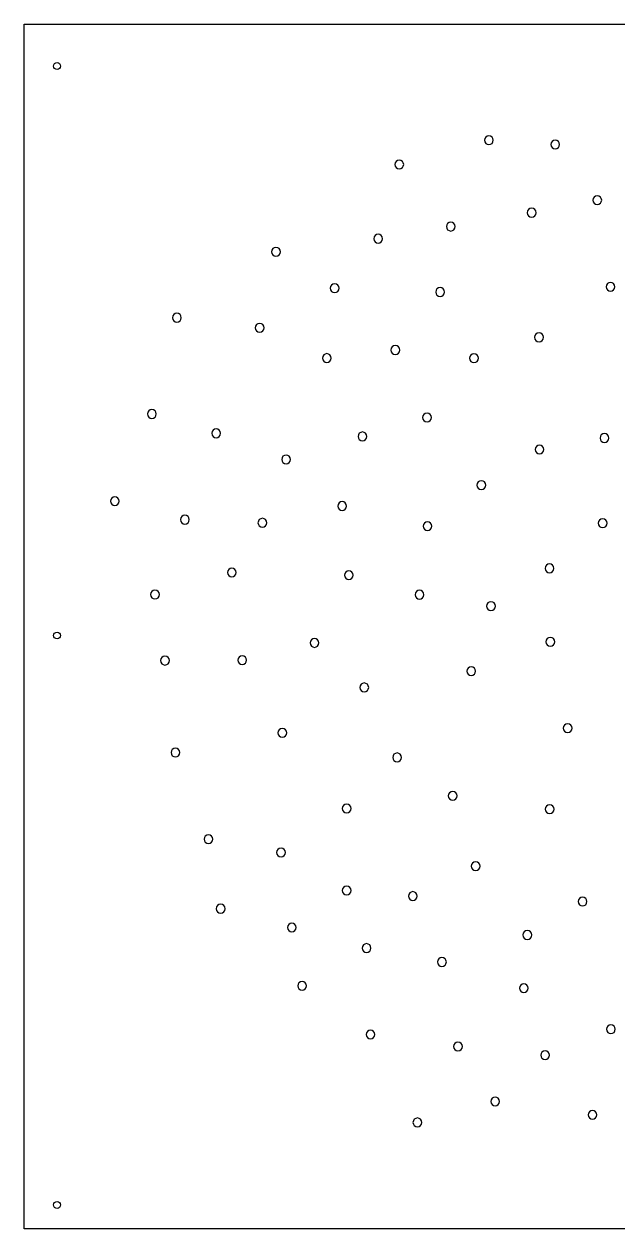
# Model space of a CAD drawing. Header units: millimetres. Extents: x -2422 to -1324, y 1673 to 2771.
# Drawn here: x -2422 to -1881, y 1673 to 2771 of the extents above; entities that cross this region are included whole.
import ezdxf

# ---------------------------------------------------------------- set-up
doc = ezdxf.new("R2010")
doc.units = ezdxf.units.MM
doc.header["$MEASUREMENT"] = 0
doc.layers.add('Make2D$visible$lines$EXPORTS', color=178, linetype='Continuous', true_color=0x000000)

msp = doc.modelspace()

# ---------------------------------------------------------------- linework, layer by layer
at = {"layer": 'Make2D$visible$lines$EXPORTS'}
msp.add_lwpolyline([(-2422, 1672.9), (-2422, 2771.1), (-1323.8, 2771.1), (-1323.8, 1672.9)], close=True, dxfattribs=at)
for centre in [(-2392, 2732.9, 952.1), (-2392, 2213.8, 952.1), (-2392, 1694.7, 952.1)]:
    msp.add_circle(centre, 3.12, dxfattribs=at)
for points in [[(-1998.3, 2669.2, 952.1), (-1996.1, 2669.2, 952.1), (-1994.3, 2667.4, 952.1), (-1994.3, 2665.2, 952.1), (-1994.3, 2663, 952.1), (-1996.1, 2661.2, 952.1), (-1998.3, 2661.2, 952.1), (-2000.5, 2661.2, 952.1), (-2002.3, 2663, 952.1), (-2002.3, 2665.2, 952.1), (-2002.3, 2667.4, 952.1), (-2000.5, 2669.2, 952.1), (-1998.3, 2669.2, 952.1)], [(-1937.8, 2665.3, 952.1), (-1935.6, 2665.3, 952.1), (-1933.8, 2663.5, 952.1), (-1933.8, 2661.3, 952.1), (-1933.8, 2659.1, 952.1), (-1935.6, 2657.3, 952.1), (-1937.8, 2657.3, 952.1), (-1940, 2657.3, 952.1), (-1941.8, 2659.1, 952.1), (-1941.8, 2661.3, 952.1), (-1941.8, 2663.5, 952.1), (-1940, 2665.3, 952.1), (-1937.8, 2665.3, 952.1)], [(-2080, 2647.1, 952.1), (-2077.8, 2647.1, 952.1), (-2076, 2645.3, 952.1), (-2076, 2643.1, 952.1), (-2076, 2640.9, 952.1), (-2077.8, 2639.1, 952.1), (-2080, 2639.1, 952.1), (-2082.2, 2639.1, 952.1), (-2084, 2640.9, 952.1), (-2084, 2643.1, 952.1), (-2084, 2645.3, 952.1), (-2082.2, 2647.1, 952.1), (-2080, 2647.1, 952.1)], [(-1899.5, 2614.6, 952.1), (-1897.3, 2614.6, 952.1), (-1895.5, 2612.8, 952.1), (-1895.5, 2610.6, 952.1), (-1895.5, 2608.3, 952.1), (-1897.3, 2606.6, 952.1), (-1899.5, 2606.6, 952.1), (-1901.7, 2606.6, 952.1), (-1903.5, 2608.3, 952.1), (-1903.5, 2610.6, 952.1), (-1903.5, 2612.8, 952.1), (-1901.7, 2614.6, 952.1), (-1899.5, 2614.6, 952.1)], [(-1959.3, 2603.2, 952.1), (-1957.1, 2603.2, 952.1), (-1955.3, 2601.4, 952.1), (-1955.3, 2599.2, 952.1), (-1955.3, 2597, 952.1), (-1957.1, 2595.2, 952.1), (-1959.3, 2595.2, 952.1), (-1961.5, 2595.2, 952.1), (-1963.3, 2597, 952.1), (-1963.3, 2599.2, 952.1), (-1963.3, 2601.4, 952.1), (-1961.5, 2603.2, 952.1), (-1959.3, 2603.2, 952.1)], [(-2033.1, 2590.5, 952.1), (-2030.9, 2590.5, 952.1), (-2029.1, 2588.7, 952.1), (-2029.1, 2586.5, 952.1), (-2029.1, 2584.3, 952.1), (-2030.9, 2582.5, 952.1), (-2033.1, 2582.5, 952.1), (-2035.3, 2582.5, 952.1), (-2037.1, 2584.3, 952.1), (-2037.1, 2586.5, 952.1), (-2037.1, 2588.7, 952.1), (-2035.3, 2590.5, 952.1), (-2033.1, 2590.5, 952.1)], [(-2099.2, 2579.5, 952.1), (-2097, 2579.5, 952.1), (-2095.2, 2577.7, 952.1), (-2095.2, 2575.5, 952.1), (-2095.2, 2573.3, 952.1), (-2097, 2571.5, 952.1), (-2099.2, 2571.5, 952.1), (-2101.4, 2571.5, 952.1), (-2103.2, 2573.3, 952.1), (-2103.2, 2575.5, 952.1), (-2103.2, 2577.7, 952.1), (-2101.4, 2579.5, 952.1), (-2099.2, 2579.5, 952.1)], [(-2192.4, 2567.6, 952.1), (-2190.2, 2567.6, 952.1), (-2188.4, 2565.8, 952.1), (-2188.4, 2563.6, 952.1), (-2188.4, 2561.3, 952.1), (-2190.2, 2559.6, 952.1), (-2192.4, 2559.6, 952.1), (-2194.6, 2559.6, 952.1), (-2196.4, 2561.3, 952.1), (-2196.4, 2563.6, 952.1), (-2196.4, 2565.8, 952.1), (-2194.6, 2567.6, 952.1), (-2192.4, 2567.6, 952.1)], [(-2138.9, 2534.3, 952.1), (-2136.7, 2534.3, 952.1), (-2134.9, 2532.5, 952.1), (-2134.9, 2530.3, 952.1), (-2134.9, 2528.1, 952.1), (-2136.7, 2526.3, 952.1), (-2138.9, 2526.3, 952.1), (-2141.1, 2526.3, 952.1), (-2142.9, 2528.1, 952.1), (-2142.9, 2530.3, 952.1), (-2142.9, 2532.5, 952.1), (-2141.1, 2534.3, 952.1), (-2138.9, 2534.3, 952.1)], [(-2042.8, 2530.9, 952.1), (-2040.6, 2530.9, 952.1), (-2038.8, 2529.1, 952.1), (-2038.8, 2526.9, 952.1), (-2038.8, 2524.7, 952.1), (-2040.6, 2522.9, 952.1), (-2042.8, 2522.9, 952.1), (-2045, 2522.9, 952.1), (-2046.8, 2524.7, 952.1), (-2046.8, 2526.9, 952.1), (-2046.8, 2529.1, 952.1), (-2045, 2530.9, 952.1), (-2042.8, 2530.9, 952.1)], [(-1887.4, 2535.7, 952.1), (-1885.2, 2535.7, 952.1), (-1883.4, 2533.9, 952.1), (-1883.4, 2531.7, 952.1), (-1883.4, 2529.4, 952.1), (-1885.2, 2527.7, 952.1), (-1887.4, 2527.7, 952.1), (-1889.7, 2527.7, 952.1), (-1891.4, 2529.4, 952.1), (-1891.4, 2531.7, 952.1), (-1891.4, 2533.9, 952.1), (-1889.7, 2535.7, 952.1), (-1887.4, 2535.7, 952.1)], [(-2282.7, 2507.5, 952.1), (-2280.5, 2507.5, 952.1), (-2278.7, 2505.7, 952.1), (-2278.7, 2503.5, 952.1), (-2278.7, 2501.3, 952.1), (-2280.5, 2499.5, 952.1), (-2282.7, 2499.5, 952.1), (-2284.9, 2499.5, 952.1), (-2286.7, 2501.3, 952.1), (-2286.7, 2503.5, 952.1), (-2286.7, 2505.7, 952.1), (-2284.9, 2507.5, 952.1), (-2282.7, 2507.5, 952.1)], [(-2207.3, 2498.3, 952.1), (-2205.1, 2498.3, 952.1), (-2203.3, 2496.5, 952.1), (-2203.3, 2494.3, 952.1), (-2203.3, 2492, 952.1), (-2205.1, 2490.3, 952.1), (-2207.3, 2490.3, 952.1), (-2209.6, 2490.3, 952.1), (-2211.3, 2492, 952.1), (-2211.3, 2494.3, 952.1), (-2211.3, 2496.5, 952.1), (-2209.6, 2498.3, 952.1), (-2207.3, 2498.3, 952.1)], [(-1952.6, 2489.6, 952.1), (-1950.4, 2489.6, 952.1), (-1948.6, 2487.8, 952.1), (-1948.6, 2485.6, 952.1), (-1948.6, 2483.4, 952.1), (-1950.4, 2481.6, 952.1), (-1952.6, 2481.6, 952.1), (-1954.8, 2481.6, 952.1), (-1956.6, 2483.4, 952.1), (-1956.6, 2485.6, 952.1), (-1956.6, 2487.8, 952.1), (-1954.8, 2489.6, 952.1), (-1952.6, 2489.6, 952.1)], [(-2083.6, 2478, 952.1), (-2081.4, 2478, 952.1), (-2079.6, 2476.2, 952.1), (-2079.6, 2474, 952.1), (-2079.6, 2471.7, 952.1), (-2081.4, 2470, 952.1), (-2083.6, 2470, 952.1), (-2085.8, 2470, 952.1), (-2087.6, 2471.7, 952.1), (-2087.6, 2474, 952.1), (-2087.6, 2476.2, 952.1), (-2085.8, 2478, 952.1), (-2083.6, 2478, 952.1)], [(-2146, 2470.7, 952.1), (-2143.8, 2470.7, 952.1), (-2142, 2468.9, 952.1), (-2142, 2466.7, 952.1), (-2142, 2464.4, 952.1), (-2143.8, 2462.7, 952.1), (-2146, 2462.7, 952.1), (-2148.2, 2462.7, 952.1), (-2150, 2464.4, 952.1), (-2150, 2466.7, 952.1), (-2150, 2468.9, 952.1), (-2148.2, 2470.7, 952.1), (-2146, 2470.7, 952.1)], [(-2011.9, 2470.5, 952.1), (-2009.7, 2470.5, 952.1), (-2007.9, 2468.7, 952.1), (-2007.9, 2466.5, 952.1), (-2007.9, 2464.3, 952.1), (-2009.7, 2462.5, 952.1), (-2011.9, 2462.5, 952.1), (-2014.1, 2462.5, 952.1), (-2015.9, 2464.3, 952.1), (-2015.9, 2466.5, 952.1), (-2015.9, 2468.7, 952.1), (-2014.1, 2470.5, 952.1), (-2011.9, 2470.5, 952.1)], [(-2305.5, 2419.7, 952.1), (-2303.3, 2419.7, 952.1), (-2301.5, 2417.9, 952.1), (-2301.5, 2415.7, 952.1), (-2301.5, 2413.5, 952.1), (-2303.3, 2411.7, 952.1), (-2305.5, 2411.7, 952.1), (-2307.7, 2411.7, 952.1), (-2309.5, 2413.5, 952.1), (-2309.5, 2415.7, 952.1), (-2309.5, 2417.9, 952.1), (-2307.7, 2419.7, 952.1), (-2305.5, 2419.7, 952.1)], [(-2054.7, 2416.5, 952.1), (-2052.5, 2416.5, 952.1), (-2050.7, 2414.7, 952.1), (-2050.7, 2412.5, 952.1), (-2050.7, 2410.3, 952.1), (-2052.5, 2408.5, 952.1), (-2054.7, 2408.5, 952.1), (-2056.9, 2408.5, 952.1), (-2058.7, 2410.3, 952.1), (-2058.7, 2412.5, 952.1), (-2058.7, 2414.7, 952.1), (-2056.9, 2416.5, 952.1), (-2054.7, 2416.5, 952.1)], [(-2246.9, 2402.1, 952.1), (-2244.7, 2402.1, 952.1), (-2242.9, 2400.3, 952.1), (-2242.9, 2398.1, 952.1), (-2242.9, 2395.9, 952.1), (-2244.7, 2394.1, 952.1), (-2246.9, 2394.1, 952.1), (-2249.1, 2394.1, 952.1), (-2250.9, 2395.9, 952.1), (-2250.9, 2398.1, 952.1), (-2250.9, 2400.3, 952.1), (-2249.1, 2402.1, 952.1), (-2246.9, 2402.1, 952.1)], [(-2113.6, 2399.3, 952.1), (-2111.4, 2399.3, 952.1), (-2109.6, 2397.5, 952.1), (-2109.6, 2395.3, 952.1), (-2109.6, 2393.1, 952.1), (-2111.4, 2391.3, 952.1), (-2113.6, 2391.3, 952.1), (-2115.8, 2391.3, 952.1), (-2117.6, 2393.1, 952.1), (-2117.6, 2395.3, 952.1), (-2117.6, 2397.5, 952.1), (-2115.8, 2399.3, 952.1), (-2113.6, 2399.3, 952.1)], [(-1893, 2397.8, 952.1), (-1890.7, 2397.8, 952.1), (-1889, 2396, 952.1), (-1889, 2393.8, 952.1), (-1889, 2391.6, 952.1), (-1890.7, 2389.8, 952.1), (-1893, 2389.8, 952.1), (-1895.2, 2389.8, 952.1), (-1897, 2391.6, 952.1), (-1897, 2393.8, 952.1), (-1897, 2396, 952.1), (-1895.2, 2397.8, 952.1), (-1893, 2397.8, 952.1)], [(-1952.2, 2387.3, 952.1), (-1950, 2387.3, 952.1), (-1948.2, 2385.5, 952.1), (-1948.2, 2383.3, 952.1), (-1948.2, 2381.1, 952.1), (-1950, 2379.3, 952.1), (-1952.2, 2379.3, 952.1), (-1954.4, 2379.3, 952.1), (-1956.2, 2381.1, 952.1), (-1956.2, 2383.3, 952.1), (-1956.2, 2385.5, 952.1), (-1954.4, 2387.3, 952.1), (-1952.2, 2387.3, 952.1)], [(-2183.2, 2378.3, 952.1), (-2181, 2378.3, 952.1), (-2179.2, 2376.5, 952.1), (-2179.2, 2374.3, 952.1), (-2179.2, 2372.1, 952.1), (-2181, 2370.3, 952.1), (-2183.2, 2370.3, 952.1), (-2185.4, 2370.3, 952.1), (-2187.2, 2372.1, 952.1), (-2187.2, 2374.3, 952.1), (-2187.2, 2376.5, 952.1), (-2185.4, 2378.3, 952.1), (-2183.2, 2378.3, 952.1)], [(-2005.2, 2354.9, 952.1), (-2003, 2354.9, 952.1), (-2001.2, 2353.1, 952.1), (-2001.2, 2350.9, 952.1), (-2001.2, 2348.7, 952.1), (-2003, 2346.9, 952.1), (-2005.2, 2346.9, 952.1), (-2007.5, 2346.9, 952.1), (-2009.2, 2348.7, 952.1), (-2009.2, 2350.9, 952.1), (-2009.2, 2353.1, 952.1), (-2007.5, 2354.9, 952.1), (-2005.2, 2354.9, 952.1)], [(-2339.3, 2340.2, 952.1), (-2337.1, 2340.2, 952.1), (-2335.3, 2338.4, 952.1), (-2335.3, 2336.2, 952.1), (-2335.3, 2334, 952.1), (-2337.1, 2332.2, 952.1), (-2339.3, 2332.2, 952.1), (-2341.5, 2332.2, 952.1), (-2343.3, 2334, 952.1), (-2343.3, 2336.2, 952.1), (-2343.3, 2338.4, 952.1), (-2341.5, 2340.2, 952.1), (-2339.3, 2340.2, 952.1)], [(-2132.1, 2335.8, 952.1), (-2129.9, 2335.8, 952.1), (-2128.1, 2334, 952.1), (-2128.1, 2331.8, 952.1), (-2128.1, 2329.6, 952.1), (-2129.9, 2327.8, 952.1), (-2132.1, 2327.8, 952.1), (-2134.3, 2327.8, 952.1), (-2136.1, 2329.6, 952.1), (-2136.1, 2331.8, 952.1), (-2136.1, 2334, 952.1), (-2134.3, 2335.8, 952.1), (-2132.1, 2335.8, 952.1)], [(-2275.4, 2323.4, 952.1), (-2273.2, 2323.4, 952.1), (-2271.4, 2321.6, 952.1), (-2271.4, 2319.4, 952.1), (-2271.4, 2317.2, 952.1), (-2273.2, 2315.4, 952.1), (-2275.4, 2315.4, 952.1), (-2277.6, 2315.4, 952.1), (-2279.4, 2317.2, 952.1), (-2279.4, 2319.4, 952.1), (-2279.4, 2321.6, 952.1), (-2277.6, 2323.4, 952.1), (-2275.4, 2323.4, 952.1)], [(-2204.8, 2320.6, 952.1), (-2202.6, 2320.6, 952.1), (-2200.8, 2318.8, 952.1), (-2200.8, 2316.6, 952.1), (-2200.8, 2314.4, 952.1), (-2202.6, 2312.6, 952.1), (-2204.8, 2312.6, 952.1), (-2207, 2312.6, 952.1), (-2208.8, 2314.4, 952.1), (-2208.8, 2316.6, 952.1), (-2208.8, 2318.8, 952.1), (-2207, 2320.6, 952.1), (-2204.8, 2320.6, 952.1)], [(-2054.3, 2317.5, 952.1), (-2052.1, 2317.5, 952.1), (-2050.3, 2315.7, 952.1), (-2050.3, 2313.5, 952.1), (-2050.3, 2311.3, 952.1), (-2052.1, 2309.5, 952.1), (-2054.3, 2309.5, 952.1), (-2056.5, 2309.5, 952.1), (-2058.3, 2311.3, 952.1), (-2058.3, 2313.5, 952.1), (-2058.3, 2315.7, 952.1), (-2056.5, 2317.5, 952.1), (-2054.3, 2317.5, 952.1)], [(-1894.6, 2320.1, 952.1), (-1892.4, 2320.1, 952.1), (-1890.6, 2318.3, 952.1), (-1890.6, 2316.1, 952.1), (-1890.6, 2313.9, 952.1), (-1892.4, 2312.1, 952.1), (-1894.6, 2312.1, 952.1), (-1896.8, 2312.1, 952.1), (-1898.6, 2313.9, 952.1), (-1898.6, 2316.1, 952.1), (-1898.6, 2318.3, 952.1), (-1896.8, 2320.1, 952.1), (-1894.6, 2320.1, 952.1)], [(-2232.7, 2275.2, 952.1), (-2230.5, 2275.2, 952.1), (-2228.7, 2273.4, 952.1), (-2228.7, 2271.2, 952.1), (-2228.7, 2269, 952.1), (-2230.5, 2267.2, 952.1), (-2232.7, 2267.2, 952.1), (-2234.9, 2267.2, 952.1), (-2236.7, 2269, 952.1), (-2236.7, 2271.2, 952.1), (-2236.7, 2273.4, 952.1), (-2234.9, 2275.2, 952.1), (-2232.7, 2275.2, 952.1)], [(-1943, 2279, 952.1), (-1940.8, 2279, 952.1), (-1939, 2277.2, 952.1), (-1939, 2275, 952.1), (-1939, 2272.8, 952.1), (-1940.8, 2271, 952.1), (-1943, 2271, 952.1), (-1945.2, 2271, 952.1), (-1947, 2272.8, 952.1), (-1947, 2275, 952.1), (-1947, 2277.2, 952.1), (-1945.2, 2279, 952.1), (-1943, 2279, 952.1)], [(-2126, 2272.8, 952.1), (-2123.8, 2272.8, 952.1), (-2122, 2271, 952.1), (-2122, 2268.8, 952.1), (-2122, 2266.6, 952.1), (-2123.8, 2264.8, 952.1), (-2126, 2264.8, 952.1), (-2128.2, 2264.8, 952.1), (-2130, 2266.6, 952.1), (-2130, 2268.8, 952.1), (-2130, 2271, 952.1), (-2128.2, 2272.8, 952.1), (-2126, 2272.8, 952.1)], [(-2302.7, 2255.1, 952.1), (-2300.5, 2255.1, 952.1), (-2298.7, 2253.3, 952.1), (-2298.7, 2251.1, 952.1), (-2298.7, 2248.9, 952.1), (-2300.5, 2247.1, 952.1), (-2302.7, 2247.1, 952.1), (-2304.9, 2247.1, 952.1), (-2306.7, 2248.9, 952.1), (-2306.7, 2251.1, 952.1), (-2306.7, 2253.3, 952.1), (-2304.9, 2255.1, 952.1), (-2302.7, 2255.1, 952.1)], [(-2061.6, 2255, 952.1), (-2059.4, 2255, 952.1), (-2057.6, 2253.2, 952.1), (-2057.6, 2251, 952.1), (-2057.6, 2248.8, 952.1), (-2059.4, 2247, 952.1), (-2061.6, 2247, 952.1), (-2063.8, 2247, 952.1), (-2065.6, 2248.8, 952.1), (-2065.6, 2251, 952.1), (-2065.6, 2253.2, 952.1), (-2063.8, 2255, 952.1), (-2061.6, 2255, 952.1)], [(-1996.4, 2244.6, 952.1), (-1994.2, 2244.6, 952.1), (-1992.4, 2242.8, 952.1), (-1992.4, 2240.6, 952.1), (-1992.4, 2238.4, 952.1), (-1994.2, 2236.6, 952.1), (-1996.4, 2236.6, 952.1), (-1998.6, 2236.6, 952.1), (-2000.4, 2238.4, 952.1), (-2000.4, 2240.6, 952.1), (-2000.4, 2242.8, 952.1), (-1998.6, 2244.6, 952.1), (-1996.4, 2244.6, 952.1)], [(-2157.3, 2211, 952.1), (-2155.1, 2211, 952.1), (-2153.3, 2209.2, 952.1), (-2153.3, 2207, 952.1), (-2153.3, 2204.8, 952.1), (-2155.1, 2203, 952.1), (-2157.3, 2203, 952.1), (-2159.5, 2203, 952.1), (-2161.3, 2204.8, 952.1), (-2161.3, 2207, 952.1), (-2161.3, 2209.2, 952.1), (-2159.5, 2211, 952.1), (-2157.3, 2211, 952.1)], [(-1942.3, 2212.1, 952.1), (-1940.1, 2212.1, 952.1), (-1938.3, 2210.3, 952.1), (-1938.3, 2208.1, 952.1), (-1938.3, 2205.9, 952.1), (-1940.1, 2204.1, 952.1), (-1942.3, 2204.1, 952.1), (-1944.5, 2204.1, 952.1), (-1946.3, 2205.9, 952.1), (-1946.3, 2208.1, 952.1), (-1946.3, 2210.3, 952.1), (-1944.5, 2212.1, 952.1), (-1942.3, 2212.1, 952.1)], [(-2293.6, 2194.9, 952.1), (-2291.4, 2194.9, 952.1), (-2289.6, 2193.1, 952.1), (-2289.6, 2190.9, 952.1), (-2289.6, 2188.7, 952.1), (-2291.4, 2186.9, 952.1), (-2293.6, 2186.9, 952.1), (-2295.8, 2186.9, 952.1), (-2297.6, 2188.7, 952.1), (-2297.6, 2190.9, 952.1), (-2297.6, 2193.1, 952.1), (-2295.8, 2194.9, 952.1), (-2293.6, 2194.9, 952.1)], [(-2223.2, 2195.3, 952.1), (-2220.9, 2195.3, 952.1), (-2219.2, 2193.5, 952.1), (-2219.2, 2191.3, 952.1), (-2219.2, 2189.1, 952.1), (-2220.9, 2187.3, 952.1), (-2223.2, 2187.3, 952.1), (-2225.4, 2187.3, 952.1), (-2227.2, 2189.1, 952.1), (-2227.2, 2191.3, 952.1), (-2227.2, 2193.5, 952.1), (-2225.4, 2195.3, 952.1), (-2223.2, 2195.3, 952.1)], [(-2014.4, 2185.3, 952.1), (-2012.2, 2185.3, 952.1), (-2010.4, 2183.5, 952.1), (-2010.4, 2181.3, 952.1), (-2010.4, 2179, 952.1), (-2012.2, 2177.3, 952.1), (-2014.4, 2177.3, 952.1), (-2016.6, 2177.3, 952.1), (-2018.4, 2179, 952.1), (-2018.4, 2181.3, 952.1), (-2018.4, 2183.5, 952.1), (-2016.6, 2185.3, 952.1), (-2014.4, 2185.3, 952.1)], [(-2111.9, 2170.5, 952.1), (-2109.7, 2170.5, 952.1), (-2107.9, 2168.7, 952.1), (-2107.9, 2166.5, 952.1), (-2107.9, 2164.3, 952.1), (-2109.7, 2162.5, 952.1), (-2111.9, 2162.5, 952.1), (-2114.1, 2162.5, 952.1), (-2115.9, 2164.3, 952.1), (-2115.9, 2166.5, 952.1), (-2115.9, 2168.7, 952.1), (-2114.1, 2170.5, 952.1), (-2111.9, 2170.5, 952.1)], [(-1926.5, 2133.3, 952.1), (-1924.3, 2133.3, 952.1), (-1922.5, 2131.5, 952.1), (-1922.5, 2129.3, 952.1), (-1922.5, 2127.1, 952.1), (-1924.3, 2125.3, 952.1), (-1926.5, 2125.3, 952.1), (-1928.7, 2125.3, 952.1), (-1930.5, 2127.1, 952.1), (-1930.5, 2129.3, 952.1), (-1930.5, 2131.5, 952.1), (-1928.7, 2133.3, 952.1), (-1926.5, 2133.3, 952.1)], [(-2186.6, 2129.1, 952.1), (-2184.4, 2129.1, 952.1), (-2182.6, 2127.3, 952.1), (-2182.6, 2125.1, 952.1), (-2182.6, 2122.9, 952.1), (-2184.4, 2121.1, 952.1), (-2186.6, 2121.1, 952.1), (-2188.8, 2121.1, 952.1), (-2190.6, 2122.9, 952.1), (-2190.6, 2125.1, 952.1), (-2190.6, 2127.3, 952.1), (-2188.8, 2129.1, 952.1), (-2186.6, 2129.1, 952.1)], [(-2284.1, 2111.1, 952.1), (-2281.9, 2111.1, 952.1), (-2280.1, 2109.3, 952.1), (-2280.1, 2107.1, 952.1), (-2280.1, 2104.8, 952.1), (-2281.9, 2103.1, 952.1), (-2284.1, 2103.1, 952.1), (-2286.3, 2103.1, 952.1), (-2288.1, 2104.8, 952.1), (-2288.1, 2107.1, 952.1), (-2288.1, 2109.3, 952.1), (-2286.3, 2111.1, 952.1), (-2284.1, 2111.1, 952.1)], [(-2082, 2106.7, 952.1), (-2079.8, 2106.7, 952.1), (-2078, 2104.9, 952.1), (-2078, 2102.7, 952.1), (-2078, 2100.5, 952.1), (-2079.8, 2098.7, 952.1), (-2082, 2098.7, 952.1), (-2084.2, 2098.7, 952.1), (-2086, 2100.5, 952.1), (-2086, 2102.7, 952.1), (-2086, 2104.9, 952.1), (-2084.2, 2106.7, 952.1), (-2082, 2106.7, 952.1)], [(-2031.3, 2071.6, 952.1), (-2029.1, 2071.6, 952.1), (-2027.3, 2069.8, 952.1), (-2027.3, 2067.6, 952.1), (-2027.3, 2065.4, 952.1), (-2029.1, 2063.6, 952.1), (-2031.3, 2063.6, 952.1), (-2033.5, 2063.6, 952.1), (-2035.3, 2065.4, 952.1), (-2035.3, 2067.6, 952.1), (-2035.3, 2069.8, 952.1), (-2033.5, 2071.6, 952.1), (-2031.3, 2071.6, 952.1)], [(-2128, 2060.1, 952.1), (-2125.8, 2060.1, 952.1), (-2124, 2058.3, 952.1), (-2124, 2056.1, 952.1), (-2124, 2053.9, 952.1), (-2125.8, 2052.1, 952.1), (-2128, 2052.1, 952.1), (-2130.2, 2052.1, 952.1), (-2132, 2053.9, 952.1), (-2132, 2056.1, 952.1), (-2132, 2058.3, 952.1), (-2130.2, 2060.1, 952.1), (-2128, 2060.1, 952.1)], [(-1942.9, 2059.5, 952.1), (-1940.7, 2059.5, 952.1), (-1938.9, 2057.7, 952.1), (-1938.9, 2055.5, 952.1), (-1938.9, 2053.3, 952.1), (-1940.7, 2051.5, 952.1), (-1942.9, 2051.5, 952.1), (-1945.1, 2051.5, 952.1), (-1946.9, 2053.3, 952.1), (-1946.9, 2055.5, 952.1), (-1946.9, 2057.7, 952.1), (-1945.1, 2059.5, 952.1), (-1942.9, 2059.5, 952.1)], [(-2254, 2032.2, 952.1), (-2251.8, 2032.2, 952.1), (-2250, 2030.4, 952.1), (-2250, 2028.2, 952.1), (-2250, 2026, 952.1), (-2251.8, 2024.2, 952.1), (-2254, 2024.2, 952.1), (-2256.2, 2024.2, 952.1), (-2258, 2026, 952.1), (-2258, 2028.2, 952.1), (-2258, 2030.4, 952.1), (-2256.2, 2032.2, 952.1), (-2254, 2032.2, 952.1)], [(-2187.8, 2020, 952.1), (-2185.6, 2020, 952.1), (-2183.8, 2018.2, 952.1), (-2183.8, 2016, 952.1), (-2183.8, 2013.8, 952.1), (-2185.6, 2012, 952.1), (-2187.8, 2012, 952.1), (-2190, 2012, 952.1), (-2191.8, 2013.8, 952.1), (-2191.8, 2016, 952.1), (-2191.8, 2018.2, 952.1), (-2190, 2020, 952.1), (-2187.8, 2020, 952.1)], [(-2010.4, 2007.6, 952.1), (-2008.2, 2007.6, 952.1), (-2006.4, 2005.8, 952.1), (-2006.4, 2003.6, 952.1), (-2006.4, 2001.3, 952.1), (-2008.2, 1999.6, 952.1), (-2010.4, 1999.6, 952.1), (-2012.6, 1999.6, 952.1), (-2014.4, 2001.3, 952.1), (-2014.4, 2003.6, 952.1), (-2014.4, 2005.8, 952.1), (-2012.6, 2007.6, 952.1), (-2010.4, 2007.6, 952.1)], [(-2128, 1985.3, 952.1), (-2125.8, 1985.3, 952.1), (-2124, 1983.5, 952.1), (-2124, 1981.3, 952.1), (-2124, 1979.1, 952.1), (-2125.8, 1977.3, 952.1), (-2128, 1977.3, 952.1), (-2130.2, 1977.3, 952.1), (-2132, 1979.1, 952.1), (-2132, 1981.3, 952.1), (-2132, 1983.5, 952.1), (-2130.2, 1985.3, 952.1), (-2128, 1985.3, 952.1)], [(-2067.7, 1980.3, 952.1), (-2065.5, 1980.3, 952.1), (-2063.7, 1978.5, 952.1), (-2063.7, 1976.3, 952.1), (-2063.7, 1974.1, 952.1), (-2065.5, 1972.3, 952.1), (-2067.7, 1972.3, 952.1), (-2069.9, 1972.3, 952.1), (-2071.7, 1974.1, 952.1), (-2071.7, 1976.3, 952.1), (-2071.7, 1978.5, 952.1), (-2069.9, 1980.3, 952.1), (-2067.7, 1980.3, 952.1)], [(-2242.8, 1968.8, 952.1), (-2240.6, 1968.8, 952.1), (-2238.8, 1967, 952.1), (-2238.8, 1964.8, 952.1), (-2238.8, 1962.5, 952.1), (-2240.6, 1960.8, 952.1), (-2242.8, 1960.8, 952.1), (-2245, 1960.8, 952.1), (-2246.8, 1962.5, 952.1), (-2246.8, 1964.8, 952.1), (-2246.8, 1967, 952.1), (-2245, 1968.8, 952.1), (-2242.8, 1968.8, 952.1)], [(-1912.9, 1975.3, 952.1), (-1910.7, 1975.3, 952.1), (-1908.9, 1973.5, 952.1), (-1908.9, 1971.3, 952.1), (-1908.9, 1969, 952.1), (-1910.7, 1967.3, 952.1), (-1912.9, 1967.3, 952.1), (-1915.1, 1967.3, 952.1), (-1916.9, 1969, 952.1), (-1916.9, 1971.3, 952.1), (-1916.9, 1973.5, 952.1), (-1915.1, 1975.3, 952.1), (-1912.9, 1975.3, 952.1)], [(-2178, 1951.6, 952.1), (-2175.8, 1951.6, 952.1), (-2174, 1949.8, 952.1), (-2174, 1947.6, 952.1), (-2174, 1945.4, 952.1), (-2175.8, 1943.6, 952.1), (-2178, 1943.6, 952.1), (-2180.2, 1943.6, 952.1), (-2182, 1945.4, 952.1), (-2182, 1947.6, 952.1), (-2182, 1949.8, 952.1), (-2180.2, 1951.6, 952.1), (-2178, 1951.6, 952.1)], [(-1963.3, 1944.8, 952.1), (-1961.1, 1944.8, 952.1), (-1959.3, 1943, 952.1), (-1959.3, 1940.8, 952.1), (-1959.3, 1938.6, 952.1), (-1961.1, 1936.8, 952.1), (-1963.3, 1936.8, 952.1), (-1965.5, 1936.8, 952.1), (-1967.3, 1938.6, 952.1), (-1967.3, 1940.8, 952.1), (-1967.3, 1943, 952.1), (-1965.5, 1944.8, 952.1), (-1963.3, 1944.8, 952.1)], [(-2109.8, 1932.9, 952.1), (-2107.6, 1932.9, 952.1), (-2105.8, 1931.1, 952.1), (-2105.8, 1928.9, 952.1), (-2105.8, 1926.7, 952.1), (-2107.6, 1924.9, 952.1), (-2109.8, 1924.9, 952.1), (-2112, 1924.9, 952.1), (-2113.8, 1926.7, 952.1), (-2113.8, 1928.9, 952.1), (-2113.8, 1931.1, 952.1), (-2112, 1932.9, 952.1), (-2109.8, 1932.9, 952.1)], [(-2041.1, 1920.2, 952.1), (-2038.9, 1920.2, 952.1), (-2037.1, 1918.4, 952.1), (-2037.1, 1916.2, 952.1), (-2037.1, 1914, 952.1), (-2038.9, 1912.2, 952.1), (-2041.1, 1912.2, 952.1), (-2043.3, 1912.2, 952.1), (-2045.1, 1914, 952.1), (-2045.1, 1916.2, 952.1), (-2045.1, 1918.4, 952.1), (-2043.3, 1920.2, 952.1), (-2041.1, 1920.2, 952.1)], [(-2168.6, 1898.5, 952.1), (-2166.4, 1898.5, 952.1), (-2164.6, 1896.7, 952.1), (-2164.6, 1894.5, 952.1), (-2164.6, 1892.3, 952.1), (-2166.4, 1890.5, 952.1), (-2168.6, 1890.5, 952.1), (-2170.9, 1890.5, 952.1), (-2172.6, 1892.3, 952.1), (-2172.6, 1894.5, 952.1), (-2172.6, 1896.7, 952.1), (-2170.9, 1898.5, 952.1), (-2168.6, 1898.5, 952.1)], [(-1966.4, 1896.3, 952.1), (-1964.2, 1896.3, 952.1), (-1962.4, 1894.5, 952.1), (-1962.4, 1892.3, 952.1), (-1962.4, 1890.1, 952.1), (-1964.2, 1888.3, 952.1), (-1966.4, 1888.3, 952.1), (-1968.7, 1888.3, 952.1), (-1970.4, 1890.1, 952.1), (-1970.4, 1892.3, 952.1), (-1970.4, 1894.5, 952.1), (-1968.7, 1896.3, 952.1), (-1966.4, 1896.3, 952.1)], [(-1887.1, 1858.9, 952.1), (-1884.8, 1858.9, 952.1), (-1883.1, 1857.1, 952.1), (-1883.1, 1854.9, 952.1), (-1883.1, 1852.6, 952.1), (-1884.8, 1850.9, 952.1), (-1887.1, 1850.9, 952.1), (-1889.3, 1850.9, 952.1), (-1891.1, 1852.6, 952.1), (-1891.1, 1854.9, 952.1), (-1891.1, 1857.1, 952.1), (-1889.3, 1858.9, 952.1), (-1887.1, 1858.9, 952.1)], [(-2106.2, 1854.1, 952.1), (-2104, 1854.1, 952.1), (-2102.2, 1852.4, 952.1), (-2102.2, 1850.1, 952.1), (-2102.2, 1847.9, 952.1), (-2104, 1846.1, 952.1), (-2106.2, 1846.1, 952.1), (-2108.4, 1846.1, 952.1), (-2110.2, 1847.9, 952.1), (-2110.2, 1850.1, 952.1), (-2110.2, 1852.4, 952.1), (-2108.4, 1854.1, 952.1), (-2106.2, 1854.1, 952.1)], [(-2026.5, 1843.2, 952.1), (-2024.3, 1843.2, 952.1), (-2022.5, 1841.4, 952.1), (-2022.5, 1839.2, 952.1), (-2022.5, 1837, 952.1), (-2024.3, 1835.2, 952.1), (-2026.5, 1835.2, 952.1), (-2028.7, 1835.2, 952.1), (-2030.5, 1837, 952.1), (-2030.5, 1839.2, 952.1), (-2030.5, 1841.4, 952.1), (-2028.7, 1843.2, 952.1), (-2026.5, 1843.2, 952.1)], [(-1947.1, 1835.3, 952.1), (-1944.8, 1835.3, 952.1), (-1943.1, 1833.5, 952.1), (-1943.1, 1831.3, 952.1), (-1943.1, 1829.1, 952.1), (-1944.8, 1827.3, 952.1), (-1947.1, 1827.3, 952.1), (-1949.3, 1827.3, 952.1), (-1951.1, 1829.1, 952.1), (-1951.1, 1831.3, 952.1), (-1951.1, 1833.5, 952.1), (-1949.3, 1835.3, 952.1), (-1947.1, 1835.3, 952.1)], [(-1992.6, 1793.1, 952.1), (-1990.4, 1793.1, 952.1), (-1988.6, 1791.3, 952.1), (-1988.6, 1789.1, 952.1), (-1988.6, 1786.9, 952.1), (-1990.4, 1785.1, 952.1), (-1992.6, 1785.1, 952.1), (-1994.8, 1785.1, 952.1), (-1996.6, 1786.9, 952.1), (-1996.6, 1789.1, 952.1), (-1996.6, 1791.3, 952.1), (-1994.8, 1793.1, 952.1), (-1992.6, 1793.1, 952.1)], [(-1903.9, 1780.9, 952.1), (-1901.7, 1780.9, 952.1), (-1899.9, 1779.1, 952.1), (-1899.9, 1776.9, 952.1), (-1899.9, 1774.7, 952.1), (-1901.7, 1772.9, 952.1), (-1903.9, 1772.9, 952.1), (-1906.1, 1772.9, 952.1), (-1907.9, 1774.7, 952.1), (-1907.9, 1776.9, 952.1), (-1907.9, 1779.1, 952.1), (-1906.1, 1780.9, 952.1), (-1903.9, 1780.9, 952.1)], [(-2063.5, 1774, 952.1), (-2061.3, 1774, 952.1), (-2059.5, 1772.2, 952.1), (-2059.5, 1770, 952.1), (-2059.5, 1767.8, 952.1), (-2061.3, 1766, 952.1), (-2063.5, 1766, 952.1), (-2065.7, 1766, 952.1), (-2067.5, 1767.8, 952.1), (-2067.5, 1770, 952.1), (-2067.5, 1772.2, 952.1), (-2065.7, 1774, 952.1), (-2063.5, 1774, 952.1)]]:
    msp.add_open_spline(points, degree=3, knots=[1, 1, 1, 1, 2, 2, 2, 3, 3, 3, 4, 4, 4, 5, 5, 5, 5], dxfattribs=at)

doc.saveas('drawing.dxf')
